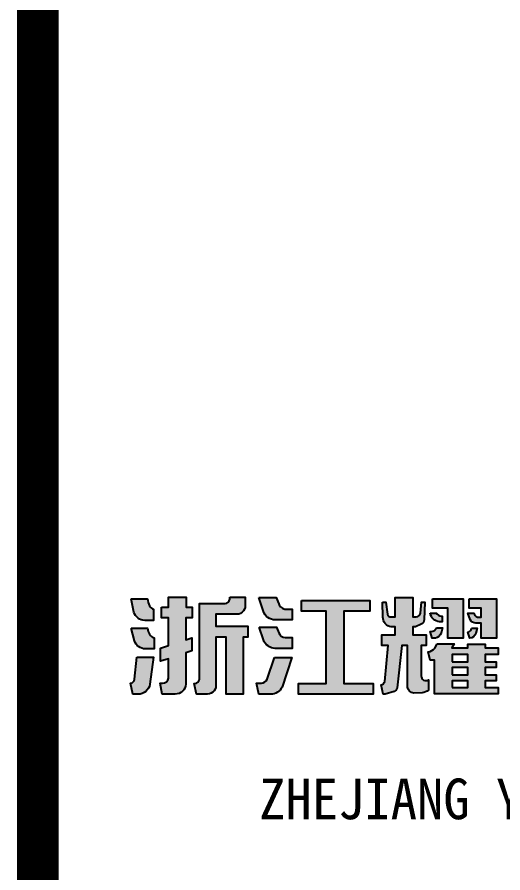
# Model space of a CAD drawing. Extents: x -248860 to 1018944, y -1060852 to 188626.
# Drawn here: x -166020 to -164384, y 53377 to 56261 of the extents above; entities that cross this region are included whole.
import ezdxf
from ezdxf.enums import TextEntityAlignment as Align

# ---------------------------------------------------------------- set-up
doc = ezdxf.new("R2010")
doc.units = 0
doc.header["$LTSCALE"] = 1000
doc.header["$MEASUREMENT"] = 0
doc.layers.add('WALL', color=6, linetype='CONTINUOUS')
doc.layers.add('图框', color=4, linetype='CONTINUOUS')
doc.styles.add('图框艺术体', font='simhei.ttf', dxfattribs={"width": 0.9})

# ---------------------------------------------------------------- blocks, each defined once
blk = doc.blocks.new('sdfs')
at = {"layer": '图框'}
h = blk.add_hatch(color=256, dxfattribs=at)
h.dxf.hatch_style = 1
edge = h.paths.add_edge_path()
edge.add_line((907477.08866231, 392510.9923870031), (907531.8414854405, 392510.9923870031))
edge.add_arc((907605.3919257899, 392519.2507855567), 74.01262339802011, 186.4064582209489, 205.4823430065195)
edge.add_arc((907559.9927794749, 392499.2669253172), 24.47782507357319, 208.9778483875708, 253.1754256081227)
edge.add_line((907552.9078598085, 392475.8368627127), (907552.9078598085, 392438.3293402562))
edge.add_line((907552.9078598085, 392438.3293402562), (907523.170808906, 392438.3293402562))
edge.add_arc((907523.170808906, 392476.6096797929), 38.28033953672275, 196.562221370736, 270, ccw=False)
edge.add_line((907486.4786924045, 392465.697623081), (907477.08866231, 392510.9923870031))
edge = h.paths.add_edge_path()
edge.add_line((907477.4153957564, 392411.7961837231), (907532.0405991632, 392411.7961837231))
edge.add_arc((907595.6012133354, 392421.9730398496), 64.37018001041997, 189.0965680997947, 208.3999421959331)
edge.add_arc((907560.2617535564, 392402.7484072791), 24.14039237464575, 208.1562874411144, 256.2835989951356)
edge.add_line((907554.537674393, 392379.2964678767), (907554.537674393, 392342.2540384896))
edge.add_line((907554.537674393, 392342.2540384896), (907524.6327032, 392342.2540384896))
edge.add_arc((907524.6327032001, 392380.2318836037), 37.97784511413192, 196.6939173177696, 269.99999999982435, ccw=False)
edge.add_line((907488.2555104586, 392369.3224121333), (907477.4153957564, 392411.7961837231))
edge = h.paths.add_edge_path()
edge.add_line((907496.7890790713, 392314.4338276442), (907552.2467019339, 392314.4338276442))
edge.add_line((907552.2467019339, 392314.4338276442), (907540.3678322693, 392223.0100443755))
edge.add_arc((907500.8470186976, 392229.5591989118), 40.05978195777166, 269.1163188202602, 350.5907910872611, ccw=False)
edge.add_line((907500.2291953214, 392189.5041814385), (907483.1378255856, 392189.5041814385))
edge.add_line((907483.1378255856, 392189.5041814385), (907475.3795174251, 392226.3318687492))
edge.add_arc((907472.952764374, 392241.9916273389), 15.84667692169159, 278.808912450439, 351.9878779927827)
edge.add_line((907488.6447555732, 392239.7828761845), (907496.7890790713, 392314.4338276442))
edge = h.paths.add_edge_path()
edge.add_line((907579.4224162959, 392483.0449777716), (907602.8899503741, 392483.0449777716))
edge.add_line((907602.8899503741, 392483.0449777716), (907602.8899503741, 392516.3821467864))
edge.add_line((907602.8899503741, 392516.3821467864), (907661.8252704986, 392516.3821467864))
edge.add_line((907661.8252704986, 392516.3821467864), (907661.8252704986, 392483.0449777716))
edge.add_line((907661.8252704986, 392483.0449777716), (907683.0963712581, 392483.0449777716))
edge.add_line((907683.0963712581, 392483.0449777716), (907683.0963712581, 392446.7321281881))
edge.add_line((907683.0963712581, 392446.7321281881), (907661.7731882695, 392446.7321281881))
edge.add_line((907661.7731882695, 392446.7321281881), (907661.7731882695, 392372.6095668245))
edge.add_line((907661.7731882695, 392372.6095668245), (907681.5617414371, 392379.15974697))
edge.add_line((907681.5617414371, 392379.15974697), (907681.5617414371, 392335.5042504386))
edge.add_line((907681.5617414371, 392335.5042504386), (907661.7722902999, 392328.786397563))
edge.add_line((907661.7722902999, 392328.786397563), (907661.7722902999, 392223.3433981308))
edge.add_arc((907624.799977599, 392226.4665731377), 37.10399073656796, 271.0614105886192, 355.17149694315617, ccw=False)
edge.add_line((907625.487293776, 392189.368948887), (907581.9459410299, 392189.368948887))
edge.add_line((907581.9459410299, 392189.368948887), (907574.6884506041, 392226.0910137348))
edge.add_line((907574.6884506041, 392226.0910137348), (907582.5867546995, 392226.0910137348))
edge.add_arc((907582.5867546995, 392246.6587427916), 20.56772905675462, 270, 350.974520365902)
edge.add_line((907602.8998280384, 392243.4322074858), (907602.8998280384, 392309.0440966716))
edge.add_line((907602.8998280384, 392309.0440966716), (907576.1142967755, 392300.2043434433))
edge.add_line((907576.1142967755, 392300.2043434433), (907576.1142967755, 392344.3398965981))
edge.add_line((907576.1142967755, 392344.3398965981), (907602.9043178856, 392353.2609456955))
edge.add_line((907602.9043178856, 392353.2609456955), (907602.9043178856, 392446.6211280591))
edge.add_line((907602.9043178856, 392446.6211280591), (907579.4224162959, 392446.6211280591))
edge.add_line((907579.4224162959, 392446.6211280591), (907579.4224162959, 392483.0449777716))
edge = h.paths.add_edge_path()
edge.add_line((907809.1032508984, 392516.4321750135), (907861.3765355393, 392516.4321750135))
edge.add_line((907861.3765355393, 392516.4321750135), (907861.3765355393, 392488.0739003405))
edge.add_arc((907831.8710540561, 392488.0739003405), 29.50548148318194, 260.17944729554074, 359.999999999887, ccw=False)
edge.add_line((907826.8385116151, 392459.0007692031), (907762.4265859448, 392459.0007692031))
edge.add_line((907762.4265859448, 392459.0007692031), (907762.4265859448, 392418.6867903206))
edge.add_line((907762.4265859448, 392418.6867903206), (907869.5265064314, 392418.6867903206))
edge.add_line((907869.5265064314, 392418.6867903206), (907869.5265064314, 392382.1241904468))
edge.add_line((907869.5265064314, 392382.1241904468), (907853.9907366643, 392382.1241904468))
edge.add_line((907853.9907366643, 392382.1241904468), (907853.9907366643, 392189.7171922494))
edge.add_line((907853.9907366643, 392189.7171922494), (907796.7211499033, 392189.7171922494))
edge.add_line((907796.7211499033, 392189.7171922494), (907796.7211499033, 392381.8240210839))
edge.add_line((907796.7211499033, 392381.8240210839), (907762.4023407691, 392381.8240210839))
edge.add_line((907762.4023407691, 392381.8240210839), (907762.4023407691, 392218.8919432232))
edge.add_arc((907732.7827223219, 392218.8919432232), 29.61961844714824, -99.43516370913602, 0, ccw=False)
edge.add_line((907727.927136418, 392189.6730267052), (907696.9073033485, 392189.6730267052))
edge.add_line((907696.9073033485, 392189.6730267052), (907689.7966049991, 392226.0077636381))
edge.add_line((907689.7966049991, 392226.0077636381), (907691.2518359688, 392226.0077636381))
edge.add_arc((907691.2518359688, 392241.7986921221), 15.79092848399887, 270, 350.6019519619934)
edge.add_line((907706.8308142722, 392239.2201542784), (907706.8308142722, 392495.2495201206))
edge.add_line((907706.8308142722, 392495.2495201206), (907793.1758979647, 392495.2495201206))
edge.add_arc((907793.3054739074, 392511.0716322215), 15.82264267618638, 269.5307839672041, 356.7874105654772)
edge.add_line((907809.1032508984, 392510.1849172735), (907809.1032508984, 392516.4321750135))
h = blk.add_hatch(color=256, dxfattribs=at)
h.dxf.hatch_style = 1
h.paths.add_polyline_path([(908051.1419413204, 392505.0745949162), (908280.5989695219, 392505.0745949162), (908280.5989695219, 392468.863365169), (908192.9652311639, 392468.863365169), (908192.9652311639, 392226.0523200279), (908291.8864457353, 392226.0523200279), (908291.8864457353, 392189.5717977143), (908041.1277858126, 392189.5717977143), (908041.1277858126, 392226.0523200279), (908133.8592968406, 392226.0523200279), (908133.8592968406, 392468.863365169), (908051.1419413204, 392468.863365169)])
edge = h.paths.add_edge_path()
edge.add_line((907959.4960457662, 392313.0490619508), (908017.7968864371, 392313.0490619508))
edge.add_line((908017.7968864371, 392313.0490619508), (907985.2375544768, 392213.549777471))
edge.add_arc((907947.4379569496, 392231.3670041953), 41.78831345446896, 269.28333260298757, 334.76267481712057, ccw=False)
edge.add_line((907946.9152737579, 392189.5819596979), (907907.0528278091, 392189.5819596979))
edge.add_line((907907.0528278091, 392189.5819596979), (907899.4379721151, 392226.309496383))
edge.add_line((907899.4379721151, 392226.309496383), (907916.0415192008, 392226.309496383))
edge.add_arc((907912.7306254604, 392251.7074250611), 25.61282488319186, 277.4272387080571, 332.4796535398366)
edge.add_line((907935.445277361, 392239.8726716823), (907959.4960457662, 392313.0490619508))
edge = h.paths.add_edge_path()
edge.add_line((907908.3480127667, 392415.41893089), (907967.0214877313, 392415.41893089))
edge.add_line((907967.0214877313, 392415.41893089), (907974.513834435, 392396.2024995862))
edge.add_arc((907998.5868592741, 392405.5883967619), 25.83806476294534, 201.3004483057082, 262.4766052012386)
edge.add_line((907995.2038555031, 392379.9727594249), (908019.7352471713, 392379.9727594249))
edge.add_line((908019.7352471713, 392379.9727594249), (908019.7352471713, 392343.6434943293))
edge.add_line((908019.7352471713, 392343.6434943293), (907961.8511259933, 392343.6434943293))
edge.add_arc((907964.2183376764, 392388.2393838715), 44.65867278829503, 200.9705404496041, 266.9615121799844, ccw=False)
edge.add_line((907922.5176515623, 392372.2565858426), (907908.3480127667, 392415.41893089))
edge = h.paths.add_edge_path()
edge.add_line((907907.0085867932, 392515.1318319534), (907964.8393397257, 392515.1318319534))
edge.add_line((907964.8393397257, 392515.1318319534), (907973.829401939, 392494.127422643))
edge.add_arc((908004.42583789, 392507.2229521882), 33.28114762110022, 203.1713282822569, 230.9870352058727)
edge.add_arc((907998.0879525366, 392499.9008731366), 23.60429781749658, 231.7524927080117, 271.6208121545484)
edge.add_line((907998.7555938659, 392476.3060192377), (908019.7406349881, 392476.3060192377))
edge.add_line((908019.7406349881, 392476.3060192377), (908019.7406349881, 392439.7219228601))
edge.add_line((908019.7406349881, 392439.7219228601), (907962.085246182, 392439.7219228601))
edge.add_arc((907962.4169747722, 392481.502919808), 41.78231383992339, 198.5295602015184, 269.5450982461082, ccw=False)
edge.add_line((907922.8006634237, 392468.224756345), (907907.0085867932, 392515.1318319534))
h = blk.add_hatch(color=256, dxfattribs=at)
h.dxf.hatch_style = 1
h.paths.add_polyline_path([(908557.9979016574, 392298.9715878483), (908610.8822295438, 392298.9715878483), (908610.8822295438, 392322.796575742), (908557.9979016574, 392322.796575742)], flags=16)
h.paths.add_polyline_path([(908557.9979016574, 392254.9830965991), (908610.8822295438, 392254.9830965991), (908610.8822295438, 392279.0218769946), (908557.9979016574, 392279.0218769946)], flags=16)
h.paths.add_polyline_path([(908557.9979016574, 392211.6754582536), (908610.8822295438, 392211.6754582536), (908610.8822295438, 392234.9595159413), (908557.9979016574, 392234.9595159413)], flags=16)
edge = h.paths.add_edge_path()
edge.add_line((908507.8774904993, 392359.5096511426), (908565.1310748965, 392359.5096511426))
edge.add_line((908565.1310748965, 392359.5096511426), (908556.9891857295, 392345.6150927456))
edge.add_line((908556.9891857295, 392345.6150927456), (908610.8822295438, 392345.6150927456))
edge.add_line((908610.8822295438, 392345.6150927456), (908610.8822295438, 392358.4203646657))
edge.add_line((908610.8822295438, 392358.4203646657), (908669.5526486752, 392358.4203646657))
edge.add_line((908669.5526486752, 392358.4203646657), (908669.5526486752, 392345.6897442408))
edge.add_line((908669.5526486752, 392345.6897442408), (908712.5249775692, 392345.6897442408))
edge.add_line((908712.5249775692, 392345.6897442408), (908712.5249775692, 392322.796575742))
edge.add_line((908712.5249775692, 392322.796575742), (908669.5526486752, 392322.796575742))
edge.add_line((908669.5526486752, 392322.796575742), (908669.5526486752, 392298.9715878483))
edge.add_line((908669.5526486752, 392298.9715878483), (908706.0542095825, 392298.9715878483))
edge.add_line((908706.0542095825, 392298.9715878483), (908706.0542095825, 392279.0218769946))
edge.add_line((908706.0542095825, 392279.0218769946), (908669.5526486752, 392279.0218769946))
edge.add_line((908669.5526486752, 392279.0218769946), (908669.552648675, 392254.9830965991))
edge.add_line((908669.552648675, 392254.9830965991), (908705.9338816737, 392254.9830965991))
edge.add_line((908705.9338816737, 392254.9830965991), (908705.9338816737, 392234.9595159413))
edge.add_line((908705.9338816737, 392234.9595159413), (908669.5526486752, 392234.9595159413))
edge.add_line((908669.5526486752, 392234.9595159413), (908669.5526486752, 392211.6754582536))
edge.add_line((908669.5526486752, 392211.6754582536), (908712.6031009131, 392211.6754582536))
edge.add_line((908712.6031009131, 392211.6754582536), (908712.6031009131, 392190.4394747788))
edge.add_line((908712.6031009131, 392190.4394747788), (908498.5660044171, 392190.4394747788))
edge.add_line((908498.5660044171, 392190.4394747788), (908498.5660044171, 392303.7729515265))
edge.add_line((908498.5660044171, 392303.7729515265), (908484.3029069293, 392303.7729515265))
edge.add_line((908484.3029069293, 392303.7729515265), (908476.9078214659, 392332.2382763496))
edge.add_arc((908472.5607026202, 392366.5054726985), 34.54183243370705, 277.2298937267822, 320.8830479852251)
edge.add_line((908499.3603209953, 392344.7128445224), (908507.8774904993, 392359.5096511426))
edge = h.paths.add_edge_path()
edge.add_line((908623.1577808518, 392412.0689938992), (908641.7014091425, 392412.0689938992))
edge.add_line((908641.7014091425, 392412.0689938992), (908637.2329037872, 392394.7191546208))
edge.add_arc((908615.4759873319, 392400.322716483), 22.46693835800739, 275.85593631894375, 345.5571802570438, ccw=False)
edge.add_line((908617.768233424, 392377.9730201308), (908616.9005905229, 392377.9730201308))
edge.add_line((908616.9005905229, 392377.9730201308), (908610.8392606967, 392397.9496993256))
edge.add_line((908610.8392606967, 392397.9496993256), (908612.6410170237, 392397.9496993256))
edge.add_arc((908600.5913869329, 392417.9012282599), 23.30787618256596, 301.1296755083991, 345.5091196508683)
edge = h.paths.add_edge_path()
edge.add_line((908615.2795860288, 392510.272449547), (908707.5322673268, 392510.272449547))
edge.add_line((908707.5322673268, 392510.272449547), (908707.532267327, 392377.9644215293))
edge.add_line((908707.532267327, 392377.9644215293), (908655.3775146559, 392377.9644215293))
edge.add_line((908655.3775146559, 392377.9644215293), (908655.3775146559, 392428.8818222373))
edge.add_line((908655.3775146559, 392428.8818222373), (908637.6344299344, 392428.8818222373))
edge.add_arc((908637.6344299344, 392450.9517108536), 22.06988861627178, 207.4617098723447, 270, ccw=False)
edge.add_line((908618.0513936591, 392440.7740552409), (908610.8950041338, 392462.5377039451))
edge.add_line((908610.8950041338, 392462.5377039451), (908630.5345066447, 392462.5377039451))
edge.add_arc((908662.9734387465, 392479.0752637484), 36.41119608241462, 207.0127564807019, 236.3469861832951)
edge.add_line((908642.7957380251, 392448.7662618883), (908655.3433918161, 392448.7662618883))
edge.add_line((908655.3433918161, 392448.7662618883), (908655.3433918161, 392479.5432191268))
edge.add_line((908655.3433918161, 392479.5432191268), (908615.2795860288, 392479.5432191268))
edge.add_line((908615.2795860288, 392479.5432191268), (908615.2795860288, 392510.272449547))
edge = h.paths.add_edge_path()
edge.add_line((908504.8915892255, 392413.2567734483), (908525.4760683938, 392413.2567734483))
edge.add_line((908525.4760683938, 392413.2567734483), (908521.0706534816, 392395.6827055463))
edge.add_arc((908495.0870210854, 392404.809471033), 27.53991649862015, 283.39501205336427, 340.6461462288045, ccw=False)
edge.add_line((908501.467006725, 392378.0187490571), (908490.1678955988, 392378.0187490571))
edge.add_line((908490.1678955988, 392378.0187490571), (908483.7521468925, 392400.6058007313))
edge.add_line((908483.7521468925, 392400.6058007313), (908487.858936009, 392400.5919543902))
edge.add_arc((908486.7324367908, 392419.8928009397), 19.33369281885716, 273.3402944613491, 339.9258226466582)
edge = h.paths.add_edge_path()
edge.add_line((908483.6233476736, 392462.7491513739), (908505.0915846645, 392462.7491513739))
edge.add_arc((908520.8110407793, 392470.2454568509), 17.41539251205107, 205.4955740863407, 270.2809118669335)
edge.add_line((908520.8964252678, 392452.8302736524), (908524.5189059796, 392452.8302736524))
edge.add_line((908524.5189059796, 392452.8302736524), (908524.5189059796, 392432.8789994167))
edge.add_line((908524.5189059796, 392432.8789994167), (908515.7178321921, 392432.8789994167))
edge.add_arc((908521.0517625654, 392470.787434052), 38.28185248557826, 192.1209648011515, 261.990740730377, ccw=False)
h.paths.add_polyline_path([(908491.5609445968, 392510.272449547), (908595.4198812696, 392510.272449547), (908595.4198812696, 392378.0355554147), (908543.196882919, 392378.0355554147), (908543.196882919, 392479.6565643289), (908491.5609445968, 392479.6565643289)])
edge = h.paths.add_edge_path()
edge.add_line((908323.0946166348, 392499.852507863), (908334.5492580177, 392499.852507863))
edge.add_line((908334.5492580177, 392499.852507863), (908339.9358732514, 392459.0846022879))
edge.add_arc((908350.2729530387, 392460.4504284364), 10.4269218658518, 187.5268246121663, 277.9324728675449)
edge.add_line((908351.711929812, 392450.1232775495), (908366.5582068255, 392450.1232775495))
edge.add_line((908366.5582068255, 392450.1232775495), (908366.5582068255, 392515.1087720675))
edge.add_line((908366.5582068255, 392515.1087720675), (908425.5518949653, 392515.1087720675))
edge.add_line((908425.5518949653, 392515.1087720675), (908425.5518949653, 392450.0224394042))
edge.add_line((908425.5518949653, 392450.0224394042), (908437.1235256437, 392450.0224394042))
edge.add_arc((908436.777236582, 392464.2050015603), 14.18678911621539, 271.3986866467733, 351.5226136564598)
edge.add_line((908450.8090226017, 392462.1135985563), (908454.4261834344, 392499.9326311955))
edge.add_line((908454.4261834344, 392499.9326311955), (908465.741475326, 392499.9326311955))
edge.add_line((908465.741475326, 392499.9326311955), (908463.8876780383, 392439.6748645847))
edge.add_arc((908448.8408014838, 392440.137773526), 15.05399544088134, 290.1298801621429, 358.237882407527, ccw=False)
edge.add_line((908454.0216248658, 392426.0033528509), (908434.6644670366, 392416.4259662161))
edge.add_line((908434.6644670366, 392416.4259662161), (908425.5518949653, 392416.4259662161))
edge.add_line((908425.5518949653, 392416.4259662161), (908425.5518949653, 392389.6121825963))
edge.add_line((908425.5518949653, 392389.6121825963), (908470.2330597572, 392389.6121825963))
edge.add_line((908470.2330597572, 392389.6121825963), (908470.2330597572, 392353.079677828))
edge.add_line((908470.2330597572, 392353.079677828), (908453.8002184916, 392353.079677828))
edge.add_line((908453.8002184916, 392353.079677828), (908453.8002184916, 392251.3731605392))
edge.add_arc((908470.0604818214, 392251.3731605392), 16.26026332983747, 180, 300.2900870376886)
edge.add_line((908478.2618047711, 392237.3327023761), (908478.2618047711, 392203.2781869544))
edge.add_arc((908452.769063013, 392233.4008437944), 39.46206200192879, 276.2700922810535, 310.24116845894656, ccw=False)
edge.add_line((908457.0789302792, 392194.1748398991), (908428.6130562725, 392193.3077598775))
edge.add_arc((908430.404881523, 392215.8001643498), 22.5636631927207, 185.537509711628, 265.44523265748995, ccw=False)
edge.add_line((908407.9465175781, 392213.6228298345), (908407.9465175781, 392353.079677828))
edge.add_line((908407.9465175781, 392353.079677828), (908388.1120664675, 392353.079677828))
edge.add_line((908388.1120664675, 392353.079677828), (908372.8427482925, 392210.9332869402))
edge.add_arc((908358.6438284413, 392212.4585302023), 14.28060544759613, 286.3231382593002, 353.8688167781739, ccw=False)
edge.add_line((908362.6574539039, 392198.7535492613), (908331.8853511178, 392189.6495759737))
edge.add_line((908331.8853511178, 392189.6495759737), (908325.8925537716, 392189.6495759737))
edge.add_line((908325.8925537716, 392189.6495759737), (908318.4720286602, 392220.7809403956))
edge.add_arc((908315.8865817102, 392235.6750918747), 15.11688738506769, 279.8477327519852, 348.5641114439471)
edge.add_line((908330.7033561757, 392232.6778466976), (908342.4557785322, 392353.079677828))
edge.add_line((908342.4557785322, 392353.079677828), (908321.6866725062, 392353.079677828))
edge.add_line((908321.6866725062, 392353.079677828), (908321.6866725062, 392389.6121825963))
edge.add_line((908321.6866725062, 392389.6121825963), (908366.5582068255, 392389.6121825963))
edge.add_line((908366.5582068255, 392389.6121825963), (908366.5582068255, 392416.5283677435))
edge.add_line((908366.5582068255, 392416.5283677435), (908352.4350337037, 392416.5283677435))
edge.add_arc((908356.9726906499, 392448.3887959141), 32.18193924820368, 178.5068076761107, 261.89427762516294, ccw=False)
edge.add_line((908324.8016794816, 392449.2273984376), (908323.0946166348, 392499.852507863))
at = {"layer": '图框', "const_width": 140}
blk.add_lwpolyline([(913663.2334503729, 398263.0603660335), (907163.2334503729, 398263.0603660335), (907163.2334503729, 358263.0799616869), (913663.2334503729, 358263.0799616869)], close=True, dxfattribs=at)
at = {"layer": '图框'}
for points in [[(907477.08866231, 392510.9923870031), (907531.8414854405, 392510.9923870031, 0.08342699743534814), (907538.5794048423, 392487.4081181607, 0.1952751256404779), (907552.9078598085, 392475.8368627127), (907552.9078598085, 392438.3293402562), (907523.170808906, 392438.3293402562, -0.3318697572854545), (907486.4786924045, 392465.697623081)], [(907579.4224162959, 392483.0449777716), (907602.8899503741, 392483.0449777716), (907602.8899503741, 392516.3821467864), (907661.8252704986, 392516.3821467864), (907661.8252704986, 392483.0449777716), (907683.0963712581, 392483.0449777716), (907683.0963712581, 392446.7321281881), (907661.7731882695, 392446.7321281881), (907661.7731882695, 392372.6095668245), (907681.5617414371, 392379.15974697), (907681.5617414371, 392335.5042504386), (907661.7722902999, 392328.786397563), (907661.7722902999, 392223.3433981308, -0.3844152582635454), (907625.487293776, 392189.368948887), (907581.9459410299, 392189.368948887), (907574.6884506041, 392226.0910137348), (907582.5867546995, 392226.0910137348, 0.3687931752000811), (907602.8998280384, 392243.4322074858), (907602.8998280384, 392309.0440966716), (907576.1142967755, 392300.2043434433), (907576.1142967755, 392344.3398965981), (907602.9043178856, 392353.2609456955), (907602.9043178856, 392446.6211280591), (907579.4224162959, 392446.6211280591)], [(907809.1032508984, 392516.4321750135), (907861.3765355393, 392516.4321750135), (907861.3765355393, 392488.0739003405, -0.4653547645279764), (907826.8385116151, 392459.0007692031), (907762.4265859448, 392459.0007692031), (907762.4265859448, 392418.6867903206), (907869.5265064314, 392418.6867903206), (907869.5265064314, 392382.1241904468), (907853.9907366643, 392382.1241904468), (907853.9907366643, 392189.7171922494), (907796.7211499033, 392189.7171922494), (907796.7211499033, 392381.8240210839), (907762.4023407691, 392381.8240210839), (907762.4023407691, 392218.8919432232, -0.4633106315379097), (907727.927136418, 392189.6730267052), (907696.9073033485, 392189.6730267052), (907689.7966049991, 392226.0077636381), (907691.2518359688, 392226.0077636381, 0.3669475435346373), (907706.8308142722, 392239.2201542784), (907706.8308142722, 392495.2495201206), (907793.1758979647, 392495.2495201206, 0.4002580997360189), (907809.1032508984, 392510.1849172735)], [(907907.0085867932, 392515.1318319534), (907964.8393397257, 392515.1318319534), (907973.829401939, 392494.127422643, 0.1219683879625538), (907983.4754810577, 392481.3633826718, 0.175734611940589), (907998.7555938659, 392476.3060192377), (908019.7406349881, 392476.3060192377), (908019.7406349881, 392439.7219228601), (907962.085246182, 392439.7219228601, -0.3201772697468807), (907922.8006634237, 392468.224756345)], [(908323.0946166348, 392499.852507863), (908334.5492580177, 392499.852507863), (908339.9358732514, 392459.0846022879, 0.4162887399696583), (908351.711929812, 392450.1232775495), (908366.5582068255, 392450.1232775495), (908366.5582068255, 392515.1087720675), (908425.5518949653, 392515.1087720675), (908425.5518949653, 392450.0224394042), (908437.1235256437, 392450.0224394042, 0.364582721778587), (908450.8090226017, 392462.1135985563), (908454.4261834344, 392499.9326311955), (908465.741475326, 392499.9326311955), (908463.8876780383, 392439.6748645847, -0.3062460526481637), (908454.0216248658, 392426.0033528509), (908434.6644670366, 392416.4259662161), (908425.5518949653, 392416.4259662161), (908425.5518949653, 392389.6121825963), (908470.2330597572, 392389.6121825963), (908470.2330597572, 392353.079677828), (908453.8002184916, 392353.079677828), (908453.8002184916, 392251.3731605392, 0.5790391622703986), (908478.2618047711, 392237.3327023761), (908478.2618047711, 392203.2781869544, -0.1493219809578769), (908457.0789302792, 392194.1748398991), (908428.6130562725, 392193.3077598775, -0.363514327698065), (908407.9465175781, 392213.6228298345), (908407.9465175781, 392353.079677828), (908388.1120664675, 392353.079677828), (908372.8427482925, 392210.9332869402, -0.3035643472700412), (908362.6574539039, 392198.7535492613), (908331.8853511178, 392189.6495759737), (908325.8925537716, 392189.6495759737), (908318.4720286602, 392220.7809403956, 0.3091519254890951), (908330.7033561757, 392232.6778466976), (908342.4557785322, 392353.079677828), (908321.6866725062, 392353.079677828), (908321.6866725062, 392389.6121825963), (908366.5582068255, 392389.6121825963), (908366.5582068255, 392416.5283677435), (908352.4350337037, 392416.5283677435, -0.380800682336443), (908324.8016794816, 392449.2273984376)], [(908615.2795860288, 392510.272449547), (908707.5322673268, 392510.272449547), (908707.532267327, 392377.9644215293), (908655.3775146559, 392377.9644215293), (908655.3775146559, 392428.8818222373), (908637.6344299344, 392428.8818222373, -0.2798555696278465), (908618.0513936591, 392440.7740552409), (908610.8950041338, 392462.5377039451), (908630.5345066447, 392462.5377039451, 0.1286982981024392), (908642.7957380251, 392448.7662618883), (908655.3433918161, 392448.7662618883), (908655.3433918161, 392479.5432191268), (908615.2795860288, 392479.5432191268)], [(908483.6233476736, 392462.7491513739), (908505.0915846645, 392462.7491513739, 0.2904574820714429), (908520.8964252678, 392452.8302736524), (908524.5189059796, 392452.8302736524), (908524.5189059796, 392432.8789994167), (908515.7178321921, 392432.8789994167, -0.3146742033932444)], [(907477.4153957564, 392411.7961837231), (907532.0405991632, 392411.7961837231, 0.08442659853617042), (907538.9780454665, 392391.3570810199, 0.2131372294577613), (907554.537674393, 392379.2964678767), (907554.537674393, 392342.2540384896), (907524.6327032, 392342.2540384896, -0.331231958324092), (907488.2555104586, 392369.3224121333)], [(907908.3480127667, 392415.41893089), (907967.0214877313, 392415.41893089), (907974.513834435, 392396.2024995862, 0.273457225100893), (907995.2038555031, 392379.9727594249), (908019.7352471713, 392379.9727594249), (908019.7352471713, 392343.6434943293), (907961.8511259933, 392343.6434943293, -0.2961706457440468), (907922.5176515623, 392372.2565858426)], [(908504.8915892255, 392413.2567734483), (908525.4760683938, 392413.2567734483), (908521.0706534816, 392395.6827055463, -0.2551344285104962), (908501.467006725, 392378.0187490571), (908490.1678955988, 392378.0187490571), (908483.7521468925, 392400.6058007313), (908487.858936009, 392400.5919543902, 0.2989946230340316)], [(908623.1577808518, 392412.0689938992), (908641.7014091425, 392412.0689938992), (908637.2329037872, 392394.7191546208, -0.3138662154859755), (908617.768233424, 392377.9730201308), (908616.9005905229, 392377.9730201308), (908610.8392606967, 392397.9496993256), (908612.6410170237, 392397.9496993256, 0.1960990573589588)], [(908507.8774904993, 392359.5096511426), (908565.1310748965, 392359.5096511426), (908556.9891857295, 392345.6150927456), (908610.8822295438, 392345.6150927456), (908610.8822295438, 392358.4203646657), (908669.5526486752, 392358.4203646657), (908669.5526486752, 392345.6897442408), (908712.5249775692, 392345.6897442408), (908712.5249775692, 392322.796575742), (908669.5526486752, 392322.796575742), (908669.5526486752, 392298.9715878483), (908706.0542095825, 392298.9715878483), (908706.0542095825, 392279.0218769946), (908669.5526486752, 392279.0218769946), (908669.552648675, 392254.9830965991), (908705.9338816737, 392254.9830965991), (908705.9338816737, 392234.9595159413), (908669.5526486752, 392234.9595159413), (908669.5526486752, 392211.6754582536), (908712.6031009131, 392211.6754582536), (908712.6031009131, 392190.4394747788), (908498.5660044171, 392190.4394747788), (908498.5660044171, 392303.7729515265), (908484.3029069293, 392303.7729515265), (908476.9078214659, 392332.2382763496, 0.192810187922741), (908499.3603209953, 392344.7128445224)], [(907496.7890790713, 392314.4338276442), (907552.2467019339, 392314.4338276442), (907540.3678322693, 392223.0100443755, -0.3712733218853126), (907500.2291953214, 392189.5041814385), (907483.1378255856, 392189.5041814385), (907475.3795174251, 392226.3318687492, 0.3306165646087046), (907488.6447555732, 392239.7828761845)], [(907959.4960457662, 392313.0490619508), (908017.7968864371, 392313.0490619508), (907985.2375544768, 392213.549777471, -0.2937440212529729), (907946.9152737579, 392189.5819596979), (907907.0528278091, 392189.5819596979), (907899.4379721151, 392226.309496383), (907916.0415192008, 392226.309496383, 0.244940853763122), (907935.445277361, 392239.8726716823)]]:
    blk.add_lwpolyline(points, format="xyb", close=True, dxfattribs=at)
for points in [[(908051.1419413204, 392505.0745949162), (908280.5989695219, 392505.0745949162), (908280.5989695219, 392468.863365169), (908192.9652311639, 392468.863365169), (908192.9652311639, 392226.0523200279), (908291.8864457353, 392226.0523200279), (908291.8864457353, 392189.5717977143), (908041.1277858126, 392189.5717977143), (908041.1277858126, 392226.0523200279), (908133.8592968406, 392226.0523200279), (908133.8592968406, 392468.863365169), (908051.1419413204, 392468.863365169)], [(908491.5609445968, 392510.272449547), (908595.4198812696, 392510.272449547), (908595.4198812696, 392378.0355554147), (908543.196882919, 392378.0355554147), (908543.196882919, 392479.6565643289), (908491.5609445968, 392479.6565643289)], [(908557.9979016574, 392298.9715878483), (908610.8822295438, 392298.9715878483), (908610.8822295438, 392322.796575742), (908557.9979016574, 392322.796575742)], [(908557.9979016574, 392254.9830965991), (908610.8822295438, 392254.9830965991), (908610.8822295438, 392279.0218769946), (908557.9979016574, 392279.0218769946)], [(908557.9979016574, 392211.6754582536), (908610.8822295438, 392211.6754582536), (908610.8822295438, 392234.9595159413), (908557.9979016574, 392234.9595159413)]]:
    blk.add_lwpolyline(points, close=True, dxfattribs=at)
at = {"layer": '图框', "style": '图框艺术体', "width": 0.95}
blk.add_text('ZHEJIANG YAOHUA PLANNING ＆ ARCHITECTURAL DESIGN CO．,LTD', height=137.1249, dxfattribs=at).set_placement((910434.041486474, 391768.1278268441), align=Align.CENTER)

msp = doc.modelspace()

# ---------------------------------------------------------------- block references
at = {"layer": 'WALL'}
msp.add_blockref('sdfs', (-1073112.825284862, -338209.9545665607), dxfattribs=at)

doc.saveas('drawing.dxf')
